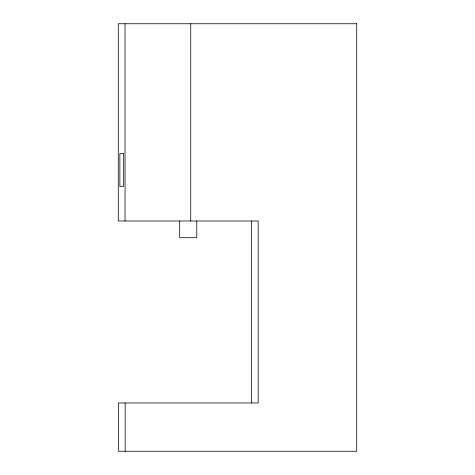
<?xml version="1.0" encoding="UTF-8"?>
<svg xmlns="http://www.w3.org/2000/svg" width="475" height="475" viewBox="0 0 475 475"><rect width="100%" height="100%" fill="white"/><g stroke="black" fill="none" stroke-linecap="round" stroke-linejoin="round"><path stroke-width="0.71" d="M251.412 220.988L251.412 402.96M196.775 220.988L196.775 237.72L179.681 237.72L179.681 220.988M190.736 23.75L190.736 220.988M125.163 402.96L125.163 451.25M125.05 23.75L125.05 220.988M356.719 23.75L118.281 23.75L118.281 220.988L258.174 220.988L258.174 402.96L118.394 402.96L118.394 451.25L356.719 451.25L356.719 23.75M123.494 153.627L119.866 153.627L119.866 186.485L123.494 186.485L123.494 153.627"/></g></svg>
